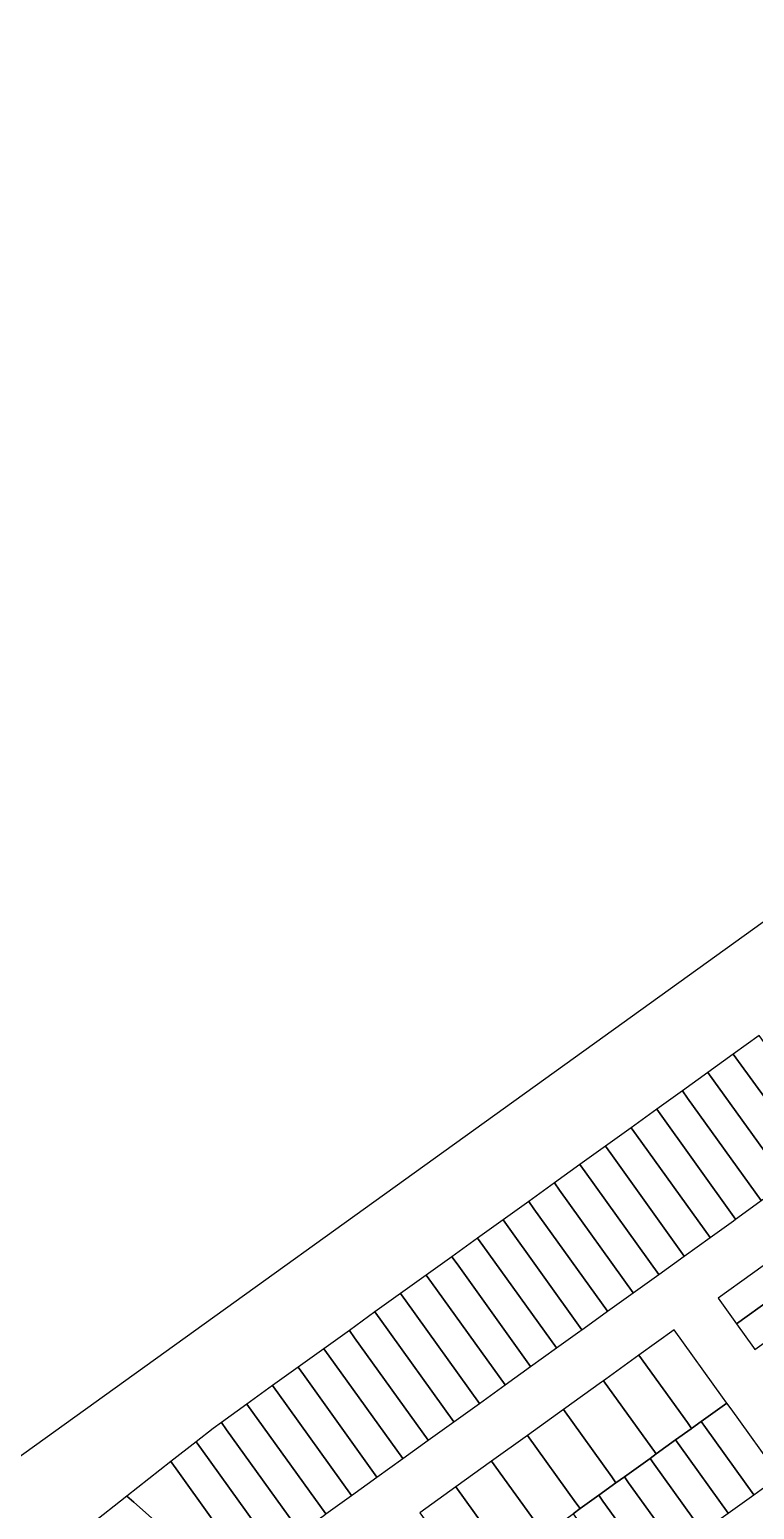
# Model space of a CAD drawing. Header units: metres. Extents: x 1641456 to 1644813, y 5693985 to 5698324.
# Drawn here: x 1643038 to 1643283, y 5694568 to 5695068 of the extents above; entities that cross this region are included whole.
import ezdxf

# ---------------------------------------------------------------- set-up
doc = ezdxf.new("R2010")
doc.units = ezdxf.units.M

msp = doc.modelspace()

# ---------------------------------------------------------------- linework, layer by layer
msp.add_lwpolyline([(1643029.38, 5694582.33), (1643228.55, 5694725.56), (1643336.18, 5694802.96), (1643389.38, 5694841.22), (1643380.63, 5694853.38), (1643291.2, 5694977.75), (1643404.73, 5695059.4), (1643491.91, 5694938.17), (1643500.97, 5694925.59), (1643500.97, 5694925.59), (1643517.62, 5694937.55), (1643593.8, 5694988.05), (1643662.2, 5695037.1), (1643827.02, 5695155.31), (1643825.24, 5695157.78), (1643907.79, 5695216.98), (1643910.57, 5695218.98), (1643928.1, 5695238.43), (1643937.97, 5695245.56), (1643961.98, 5695256), (1644153.25, 5695393.71), (1644482.21, 5695631.95)])
msp.add_lwpolyline([(1643029.38, 5694582.33), (1643228.55, 5694725.56), (1643336.18, 5694802.96), (1643389.38, 5694841.22), (1643380.63, 5694853.38), (1643291.2, 5694977.75), (1643404.73, 5695059.4), (1643491.91, 5694938.17), (1643500.97, 5694925.59), (1643500.97, 5694925.59), (1643517.62, 5694937.55), (1643593.8, 5694988.05), (1643662.2, 5695037.1), (1643827.02, 5695155.31), (1643825.24, 5695157.78), (1643907.79, 5695216.98), (1643910.57, 5695218.98), (1643928.1, 5695238.43), (1643937.97, 5695245.56), (1643961.98, 5695256), (1644153.25, 5695393.71), (1644482.21, 5695631.95)])
msp.add_lwpolyline([(1643029.38, 5694582.33), (1643228.55, 5694725.56), (1643336.18, 5694802.96), (1643389.38, 5694841.22), (1643380.63, 5694853.38), (1643291.2, 5694977.75), (1643404.73, 5695059.4), (1643491.91, 5694938.17), (1643500.97, 5694925.59), (1643500.97, 5694925.59), (1643517.62, 5694937.55), (1643593.8, 5694988.05), (1643662.2, 5695037.1), (1643827.02, 5695155.31), (1643825.24, 5695157.78), (1643907.79, 5695216.98), (1643910.57, 5695218.98), (1643928.1, 5695238.43), (1643937.97, 5695245.56), (1643961.98, 5695256), (1644153.25, 5695393.71), (1644482.21, 5695631.95)])
msp.add_lwpolyline([(1643029.38, 5694582.33), (1643228.55, 5694725.56), (1643336.18, 5694802.96), (1643389.38, 5694841.22), (1643380.63, 5694853.38), (1643291.2, 5694977.75), (1643404.73, 5695059.4), (1643491.91, 5694938.17), (1643500.97, 5694925.59), (1643500.97, 5694925.59), (1643517.62, 5694937.55), (1643593.8, 5694988.05), (1643662.2, 5695037.1), (1643827.02, 5695155.31), (1643825.24, 5695157.78), (1643907.79, 5695216.98), (1643910.57, 5695218.98), (1643928.1, 5695238.43), (1643937.97, 5695245.56), (1643961.98, 5695256), (1644153.25, 5695393.71), (1644482.21, 5695631.95)])
msp.add_lwpolyline([(1643029.38, 5694582.33), (1643228.55, 5694725.56), (1643336.18, 5694802.96), (1643389.38, 5694841.22), (1643380.63, 5694853.38), (1643291.2, 5694977.75), (1643404.73, 5695059.4), (1643491.91, 5694938.17), (1643500.97, 5694925.59), (1643500.97, 5694925.59), (1643517.62, 5694937.55), (1643593.8, 5694988.05), (1643662.2, 5695037.1), (1643827.02, 5695155.31), (1643825.24, 5695157.78), (1643907.79, 5695216.98), (1643910.57, 5695218.98), (1643928.1, 5695238.43), (1643937.97, 5695245.56), (1643961.98, 5695256), (1644153.25, 5695393.71), (1644482.21, 5695631.95)])
msp.add_lwpolyline([(1643029.38, 5694582.33), (1643228.55, 5694725.56), (1643336.18, 5694802.96), (1643389.38, 5694841.22), (1643380.63, 5694853.38), (1643291.2, 5694977.75), (1643404.73, 5695059.4), (1643491.91, 5694938.17), (1643500.97, 5694925.59), (1643500.97, 5694925.59), (1643517.62, 5694937.55), (1643593.8, 5694988.05), (1643662.2, 5695037.1), (1643827.02, 5695155.31), (1643825.24, 5695157.78), (1643907.79, 5695216.98), (1643910.57, 5695218.98), (1643928.1, 5695238.43), (1643937.97, 5695245.56), (1643961.98, 5695256), (1644153.25, 5695393.71), (1644482.21, 5695631.95)])
msp.add_lwpolyline([(1643029.38, 5694582.33), (1643228.55, 5694725.56), (1643336.18, 5694802.96), (1643389.38, 5694841.22), (1643380.63, 5694853.38), (1643291.2, 5694977.75), (1643404.73, 5695059.4), (1643491.91, 5694938.17), (1643500.97, 5694925.59), (1643500.97, 5694925.59), (1643517.62, 5694937.55), (1643593.8, 5694988.05), (1643662.2, 5695037.1), (1643827.02, 5695155.31), (1643825.24, 5695157.78), (1643907.79, 5695216.98), (1643910.57, 5695218.98), (1643928.1, 5695238.43), (1643937.97, 5695245.56), (1643961.98, 5695256), (1644153.25, 5695393.71), (1644482.21, 5695631.95)])
msp.add_lwpolyline([(1643029.38, 5694582.33), (1643228.55, 5694725.56), (1643336.18, 5694802.96), (1643389.38, 5694841.22), (1643380.63, 5694853.38), (1643291.2, 5694977.75), (1643404.73, 5695059.4), (1643491.91, 5694938.17), (1643500.97, 5694925.59), (1643500.97, 5694925.59), (1643517.62, 5694937.55), (1643593.8, 5694988.05), (1643662.2, 5695037.1), (1643827.02, 5695155.31), (1643825.24, 5695157.78), (1643907.79, 5695216.98), (1643910.57, 5695218.98), (1643928.1, 5695238.43), (1643937.97, 5695245.56), (1643961.98, 5695256), (1644153.25, 5695393.71), (1644482.21, 5695631.95)])
msp.add_lwpolyline([(1643029.38, 5694582.33), (1643228.55, 5694725.56), (1643336.18, 5694802.96), (1643389.38, 5694841.22), (1643380.63, 5694853.38), (1643291.2, 5694977.75), (1643404.73, 5695059.4), (1643491.91, 5694938.17), (1643500.97, 5694925.59), (1643500.97, 5694925.59), (1643517.62, 5694937.55), (1643593.8, 5694988.05), (1643662.2, 5695037.1), (1643827.02, 5695155.31), (1643825.24, 5695157.78), (1643907.79, 5695216.98), (1643910.57, 5695218.98), (1643928.1, 5695238.43), (1643937.97, 5695245.56), (1643961.98, 5695256), (1644153.25, 5695393.71), (1644482.21, 5695631.95)])
msp.add_lwpolyline([(1643029.38, 5694582.33), (1643228.55, 5694725.56), (1643336.18, 5694802.96), (1643389.38, 5694841.22), (1643380.63, 5694853.38), (1643291.2, 5694977.75), (1643404.73, 5695059.4), (1643491.91, 5694938.17), (1643500.97, 5694925.59), (1643500.97, 5694925.59), (1643517.62, 5694937.55), (1643593.8, 5694988.05), (1643662.2, 5695037.1), (1643827.02, 5695155.31), (1643825.24, 5695157.78), (1643907.79, 5695216.98), (1643910.57, 5695218.98), (1643928.1, 5695238.43), (1643937.97, 5695245.56), (1643961.98, 5695256), (1644153.25, 5695393.71), (1644482.21, 5695631.95)])
msp.add_lwpolyline([(1643029.38, 5694582.33), (1643228.55, 5694725.56), (1643336.18, 5694802.96), (1643389.38, 5694841.22), (1643380.63, 5694853.38), (1643291.2, 5694977.75), (1643404.73, 5695059.4), (1643491.91, 5694938.17), (1643500.97, 5694925.59), (1643500.97, 5694925.59), (1643517.62, 5694937.55), (1643593.8, 5694988.05), (1643662.2, 5695037.1), (1643827.02, 5695155.31), (1643825.24, 5695157.78), (1643907.79, 5695216.98), (1643910.57, 5695218.98), (1643928.1, 5695238.43), (1643937.97, 5695245.56), (1643961.98, 5695256), (1644153.25, 5695393.71), (1644482.21, 5695631.95)])
msp.add_lwpolyline([(1643029.38, 5694582.33), (1643228.55, 5694725.56), (1643336.18, 5694802.96), (1643389.38, 5694841.22), (1643380.63, 5694853.38), (1643291.2, 5694977.75), (1643404.73, 5695059.4), (1643491.91, 5694938.17), (1643500.97, 5694925.59), (1643500.97, 5694925.59), (1643517.62, 5694937.55), (1643593.8, 5694988.05), (1643662.2, 5695037.1), (1643827.02, 5695155.31), (1643825.24, 5695157.78), (1643907.79, 5695216.98), (1643910.57, 5695218.98), (1643928.1, 5695238.43), (1643937.97, 5695245.56), (1643961.98, 5695256), (1644153.25, 5695393.71), (1644482.21, 5695631.95)])
msp.add_lwpolyline([(1643029.38, 5694582.33), (1643228.55, 5694725.56), (1643336.18, 5694802.96), (1643389.38, 5694841.22), (1643380.63, 5694853.38), (1643291.2, 5694977.75), (1643404.73, 5695059.4), (1643491.91, 5694938.17), (1643500.97, 5694925.59), (1643500.97, 5694925.59), (1643517.62, 5694937.55), (1643593.8, 5694988.05), (1643662.2, 5695037.1), (1643827.02, 5695155.31), (1643825.24, 5695157.78), (1643907.79, 5695216.98), (1643910.57, 5695218.98), (1643928.1, 5695238.43), (1643937.97, 5695245.56), (1643961.98, 5695256), (1644153.25, 5695393.71), (1644482.21, 5695631.95)])
msp.add_lwpolyline([(1643029.38, 5694582.33), (1643228.55, 5694725.56), (1643336.18, 5694802.96), (1643389.38, 5694841.22), (1643380.63, 5694853.38), (1643291.2, 5694977.75), (1643404.73, 5695059.4), (1643491.91, 5694938.17), (1643500.97, 5694925.59), (1643500.97, 5694925.59), (1643517.62, 5694937.55), (1643593.8, 5694988.05), (1643662.2, 5695037.1), (1643827.02, 5695155.31), (1643825.24, 5695157.78), (1643907.79, 5695216.98), (1643910.57, 5695218.98), (1643928.1, 5695238.43), (1643937.97, 5695245.56), (1643961.98, 5695256), (1644153.25, 5695393.71), (1644482.21, 5695631.95)])
msp.add_lwpolyline([(1643029.38, 5694582.33), (1643228.55, 5694725.56), (1643336.18, 5694802.96), (1643389.38, 5694841.22), (1643380.63, 5694853.38), (1643291.2, 5694977.75), (1643404.73, 5695059.4), (1643491.91, 5694938.17), (1643500.97, 5694925.59), (1643500.97, 5694925.59), (1643517.62, 5694937.55), (1643593.8, 5694988.05), (1643662.2, 5695037.1), (1643827.02, 5695155.31), (1643825.24, 5695157.78), (1643907.79, 5695216.98), (1643910.57, 5695218.98), (1643928.1, 5695238.43), (1643937.97, 5695245.56), (1643961.98, 5695256), (1644153.25, 5695393.71), (1644482.21, 5695631.95)])
msp.add_lwpolyline([(1643029.38, 5694582.33), (1643228.55, 5694725.56), (1643336.18, 5694802.96), (1643389.38, 5694841.22), (1643380.63, 5694853.38), (1643291.2, 5694977.75), (1643404.73, 5695059.4), (1643491.91, 5694938.17), (1643500.97, 5694925.59), (1643500.97, 5694925.59), (1643517.62, 5694937.55), (1643593.8, 5694988.05), (1643662.2, 5695037.1), (1643827.02, 5695155.31), (1643825.24, 5695157.78), (1643907.79, 5695216.98), (1643910.57, 5695218.98), (1643928.1, 5695238.43), (1643937.97, 5695245.56), (1643961.98, 5695256), (1644153.25, 5695393.71), (1644482.21, 5695631.95)])
msp.add_lwpolyline([(1643029.38, 5694582.33), (1643228.55, 5694725.56), (1643336.18, 5694802.96), (1643389.38, 5694841.22), (1643380.63, 5694853.38), (1643291.2, 5694977.75), (1643404.73, 5695059.4), (1643491.91, 5694938.17), (1643500.97, 5694925.59), (1643500.97, 5694925.59), (1643517.62, 5694937.55), (1643593.8, 5694988.05), (1643662.2, 5695037.1), (1643827.02, 5695155.31), (1643825.24, 5695157.78), (1643907.79, 5695216.98), (1643910.57, 5695218.98), (1643928.1, 5695238.43), (1643937.97, 5695245.56), (1643961.98, 5695256), (1644153.25, 5695393.71), (1644482.21, 5695631.95)])
msp.add_lwpolyline([(1643029.38, 5694582.33), (1643228.55, 5694725.56), (1643336.18, 5694802.96), (1643389.38, 5694841.22), (1643380.63, 5694853.38), (1643291.2, 5694977.75), (1643404.73, 5695059.4), (1643491.91, 5694938.17), (1643500.97, 5694925.59), (1643500.97, 5694925.59), (1643517.62, 5694937.55), (1643593.8, 5694988.05), (1643662.2, 5695037.1), (1643827.02, 5695155.31), (1643825.24, 5695157.78), (1643907.79, 5695216.98), (1643910.57, 5695218.98), (1643928.1, 5695238.43), (1643937.97, 5695245.56), (1643961.98, 5695256), (1644153.25, 5695393.71), (1644482.21, 5695631.95)])
msp.add_lwpolyline([(1643029.38, 5694582.33), (1643228.55, 5694725.56), (1643336.18, 5694802.96), (1643389.38, 5694841.22), (1643380.63, 5694853.38), (1643291.2, 5694977.75), (1643404.73, 5695059.4), (1643491.91, 5694938.17), (1643500.97, 5694925.59), (1643500.97, 5694925.59), (1643517.62, 5694937.55), (1643593.8, 5694988.05), (1643662.2, 5695037.1), (1643827.02, 5695155.31), (1643825.24, 5695157.78), (1643907.79, 5695216.98), (1643910.57, 5695218.98), (1643928.1, 5695238.43), (1643937.97, 5695245.56), (1643961.98, 5695256), (1644153.25, 5695393.71), (1644482.21, 5695631.95)])
msp.add_lwpolyline([(1643029.38, 5694582.33), (1643228.55, 5694725.56), (1643336.18, 5694802.96), (1643389.38, 5694841.22), (1643380.63, 5694853.38), (1643291.2, 5694977.75), (1643404.73, 5695059.4), (1643491.91, 5694938.17), (1643500.97, 5694925.59), (1643500.97, 5694925.59), (1643517.62, 5694937.55), (1643593.8, 5694988.05), (1643662.2, 5695037.1), (1643827.02, 5695155.31), (1643825.24, 5695157.78), (1643907.79, 5695216.98), (1643910.57, 5695218.98), (1643928.1, 5695238.43), (1643937.97, 5695245.56), (1643961.98, 5695256), (1644153.25, 5695393.71), (1644482.21, 5695631.95)])
msp.add_lwpolyline([(1643029.38, 5694582.33), (1643228.55, 5694725.56), (1643336.18, 5694802.96), (1643389.38, 5694841.22), (1643380.63, 5694853.38), (1643291.2, 5694977.75), (1643404.73, 5695059.4), (1643491.91, 5694938.17), (1643500.97, 5694925.59), (1643500.97, 5694925.59), (1643517.62, 5694937.55), (1643593.8, 5694988.05), (1643662.2, 5695037.1), (1643827.02, 5695155.31), (1643825.24, 5695157.78), (1643907.79, 5695216.98), (1643910.57, 5695218.98), (1643928.1, 5695238.43), (1643937.97, 5695245.56), (1643961.98, 5695256), (1644153.25, 5695393.71), (1644482.21, 5695631.95)])
msp.add_lwpolyline([(1643029.38, 5694582.33), (1643228.55, 5694725.56), (1643336.18, 5694802.96), (1643389.38, 5694841.22), (1643380.63, 5694853.38), (1643291.2, 5694977.75), (1643404.73, 5695059.4), (1643491.91, 5694938.17), (1643500.97, 5694925.59), (1643500.97, 5694925.59), (1643517.62, 5694937.55), (1643593.8, 5694988.05), (1643662.2, 5695037.1), (1643827.02, 5695155.31), (1643825.24, 5695157.78), (1643907.79, 5695216.98), (1643910.57, 5695218.98), (1643928.1, 5695238.43), (1643937.97, 5695245.56), (1643961.98, 5695256), (1644153.25, 5695393.71), (1644482.21, 5695631.95)])
msp.add_lwpolyline([(1643029.38, 5694582.33), (1643228.55, 5694725.56), (1643336.18, 5694802.96), (1643389.38, 5694841.22), (1643380.63, 5694853.38), (1643291.2, 5694977.75), (1643404.73, 5695059.4), (1643491.91, 5694938.17), (1643500.97, 5694925.59), (1643500.97, 5694925.59), (1643517.62, 5694937.55), (1643593.8, 5694988.05), (1643662.2, 5695037.1), (1643827.02, 5695155.31), (1643825.24, 5695157.78), (1643907.79, 5695216.98), (1643910.57, 5695218.98), (1643928.1, 5695238.43), (1643937.97, 5695245.56), (1643961.98, 5695256), (1644153.25, 5695393.71), (1644482.21, 5695631.95)])
msp.add_lwpolyline([(1643029.38, 5694582.33), (1643228.55, 5694725.56), (1643336.18, 5694802.96), (1643389.38, 5694841.22), (1643380.63, 5694853.38), (1643291.2, 5694977.75), (1643404.73, 5695059.4), (1643491.91, 5694938.17), (1643500.97, 5694925.59), (1643500.97, 5694925.59), (1643517.62, 5694937.55), (1643593.8, 5694988.05), (1643662.2, 5695037.1), (1643827.02, 5695155.31), (1643825.24, 5695157.78), (1643907.79, 5695216.98), (1643910.57, 5695218.98), (1643928.1, 5695238.43), (1643937.97, 5695245.56), (1643961.98, 5695256), (1644153.25, 5695393.71), (1644482.21, 5695631.95)])
msp.add_lwpolyline([(1643029.38, 5694582.33), (1643228.55, 5694725.56), (1643336.18, 5694802.96), (1643389.38, 5694841.22), (1643380.63, 5694853.38), (1643291.2, 5694977.75), (1643404.73, 5695059.4), (1643491.91, 5694938.17), (1643500.97, 5694925.59), (1643500.97, 5694925.59), (1643517.62, 5694937.55), (1643593.8, 5694988.05), (1643662.2, 5695037.1), (1643827.02, 5695155.31), (1643825.24, 5695157.78), (1643907.79, 5695216.98), (1643910.57, 5695218.98), (1643928.1, 5695238.43), (1643937.97, 5695245.56), (1643961.98, 5695256), (1644153.25, 5695393.71), (1644482.21, 5695631.95)])
msp.add_lwpolyline([(1643029.38, 5694582.33), (1643228.55, 5694725.56), (1643336.18, 5694802.96), (1643389.38, 5694841.22), (1643380.63, 5694853.38), (1643291.2, 5694977.75), (1643404.73, 5695059.4), (1643491.91, 5694938.17), (1643500.97, 5694925.59), (1643500.97, 5694925.59), (1643517.62, 5694937.55), (1643593.8, 5694988.05), (1643662.2, 5695037.1), (1643827.02, 5695155.31), (1643825.24, 5695157.78), (1643907.79, 5695216.98), (1643910.57, 5695218.98), (1643928.1, 5695238.43), (1643937.97, 5695245.56), (1643961.98, 5695256), (1644153.25, 5695393.71), (1644482.21, 5695631.95)])
msp.add_lwpolyline([(1643029.38, 5694582.33), (1643228.55, 5694725.56), (1643336.18, 5694802.96), (1643389.38, 5694841.22), (1643380.63, 5694853.38), (1643291.2, 5694977.75), (1643404.73, 5695059.4), (1643491.91, 5694938.17), (1643500.97, 5694925.59), (1643500.97, 5694925.59), (1643517.62, 5694937.55), (1643593.8, 5694988.05), (1643662.2, 5695037.1), (1643827.02, 5695155.31), (1643825.24, 5695157.78), (1643907.79, 5695216.98), (1643910.57, 5695218.98), (1643928.1, 5695238.43), (1643937.97, 5695245.56), (1643961.98, 5695256), (1644153.25, 5695393.71), (1644482.21, 5695631.95)])
msp.add_lwpolyline([(1643029.38, 5694582.33), (1643228.55, 5694725.56), (1643336.18, 5694802.96), (1643389.38, 5694841.22), (1643380.63, 5694853.38), (1643291.2, 5694977.75), (1643404.73, 5695059.4), (1643491.91, 5694938.17), (1643500.97, 5694925.59), (1643500.97, 5694925.59), (1643517.62, 5694937.55), (1643593.8, 5694988.05), (1643662.2, 5695037.1), (1643827.02, 5695155.31), (1643825.24, 5695157.78), (1643907.79, 5695216.98), (1643910.57, 5695218.98), (1643928.1, 5695238.43), (1643937.97, 5695245.56), (1643961.98, 5695256), (1644153.25, 5695393.71), (1644482.21, 5695631.95)])
msp.add_lwpolyline([(1643029.38, 5694582.33), (1643228.55, 5694725.56), (1643336.18, 5694802.96), (1643389.38, 5694841.22), (1643380.63, 5694853.38), (1643291.2, 5694977.75), (1643404.73, 5695059.4), (1643491.91, 5694938.17), (1643500.97, 5694925.59), (1643500.97, 5694925.59), (1643517.62, 5694937.55), (1643593.8, 5694988.05), (1643662.2, 5695037.1), (1643827.02, 5695155.31), (1643825.24, 5695157.78), (1643907.79, 5695216.98), (1643910.57, 5695218.98), (1643928.1, 5695238.43), (1643937.97, 5695245.56), (1643961.98, 5695256), (1644153.25, 5695393.71), (1644482.21, 5695631.95)])
msp.add_lwpolyline([(1643029.38, 5694582.33), (1643228.55, 5694725.56), (1643336.18, 5694802.96), (1643389.38, 5694841.22), (1643380.63, 5694853.38), (1643291.2, 5694977.75), (1643404.73, 5695059.4), (1643491.91, 5694938.17), (1643500.97, 5694925.59), (1643500.97, 5694925.59), (1643517.62, 5694937.55), (1643593.8, 5694988.05), (1643662.2, 5695037.1), (1643827.02, 5695155.31), (1643825.24, 5695157.78), (1643907.79, 5695216.98), (1643910.57, 5695218.98), (1643928.1, 5695238.43), (1643937.97, 5695245.56), (1643961.98, 5695256), (1644153.25, 5695393.71), (1644482.21, 5695631.95)])
msp.add_lwpolyline([(1643029.38, 5694582.33), (1643228.55, 5694725.56), (1643336.18, 5694802.96), (1643389.38, 5694841.22), (1643380.63, 5694853.38), (1643291.2, 5694977.75), (1643404.73, 5695059.4), (1643491.91, 5694938.17), (1643500.97, 5694925.59), (1643500.97, 5694925.59), (1643517.62, 5694937.55), (1643593.8, 5694988.05), (1643662.2, 5695037.1), (1643827.02, 5695155.31), (1643825.24, 5695157.78), (1643907.79, 5695216.98), (1643910.57, 5695218.98), (1643928.1, 5695238.43), (1643937.97, 5695245.56), (1643961.98, 5695256), (1644153.25, 5695393.71), (1644482.21, 5695631.95)])
msp.add_lwpolyline([(1643029.38, 5694582.33), (1643228.55, 5694725.56), (1643336.18, 5694802.96), (1643389.38, 5694841.22), (1643380.63, 5694853.38), (1643291.2, 5694977.75), (1643404.73, 5695059.4), (1643491.91, 5694938.17), (1643500.97, 5694925.59), (1643500.97, 5694925.59), (1643517.62, 5694937.55), (1643593.8, 5694988.05), (1643662.2, 5695037.1), (1643827.02, 5695155.31), (1643825.24, 5695157.78), (1643907.79, 5695216.98), (1643910.57, 5695218.98), (1643928.1, 5695238.43), (1643937.97, 5695245.56), (1643961.98, 5695256), (1644153.25, 5695393.71), (1644482.21, 5695631.95)])
msp.add_lwpolyline([(1643029.38, 5694582.33), (1643228.55, 5694725.56), (1643336.18, 5694802.96), (1643389.38, 5694841.22), (1643380.63, 5694853.38), (1643291.2, 5694977.75), (1643404.73, 5695059.4), (1643491.91, 5694938.17), (1643500.97, 5694925.59), (1643500.97, 5694925.59), (1643517.62, 5694937.55), (1643593.8, 5694988.05), (1643662.2, 5695037.1), (1643827.02, 5695155.31), (1643825.24, 5695157.78), (1643907.79, 5695216.98), (1643910.57, 5695218.98), (1643928.1, 5695238.43), (1643937.97, 5695245.56), (1643961.98, 5695256), (1644153.25, 5695393.71), (1644482.21, 5695631.95)])
msp.add_lwpolyline([(1643029.38, 5694582.33), (1643228.55, 5694725.56), (1643336.18, 5694802.96), (1643389.38, 5694841.22), (1643380.63, 5694853.38), (1643291.2, 5694977.75), (1643404.73, 5695059.4), (1643491.91, 5694938.17), (1643500.97, 5694925.59), (1643500.97, 5694925.59), (1643517.62, 5694937.55), (1643593.8, 5694988.05), (1643662.2, 5695037.1), (1643827.02, 5695155.31), (1643825.24, 5695157.78), (1643907.79, 5695216.98), (1643910.57, 5695218.98), (1643928.1, 5695238.43), (1643937.97, 5695245.56), (1643961.98, 5695256), (1644153.25, 5695393.71), (1644482.21, 5695631.95)])
msp.add_lwpolyline([(1643029.38, 5694582.33), (1643228.55, 5694725.56), (1643336.18, 5694802.96), (1643389.38, 5694841.22), (1643380.63, 5694853.38), (1643291.2, 5694977.75), (1643404.73, 5695059.4), (1643491.91, 5694938.17), (1643500.97, 5694925.59), (1643500.97, 5694925.59), (1643517.62, 5694937.55), (1643593.8, 5694988.05), (1643662.2, 5695037.1), (1643827.02, 5695155.31), (1643825.24, 5695157.78), (1643907.79, 5695216.98), (1643910.57, 5695218.98), (1643928.1, 5695238.43), (1643937.97, 5695245.56), (1643961.98, 5695256), (1644153.25, 5695393.71), (1644482.21, 5695631.95)])
msp.add_lwpolyline([(1643029.38, 5694582.33), (1643228.55, 5694725.56), (1643336.18, 5694802.96), (1643389.38, 5694841.22), (1643380.63, 5694853.38), (1643291.2, 5694977.75), (1643404.73, 5695059.4), (1643491.91, 5694938.17), (1643500.97, 5694925.59), (1643500.97, 5694925.59), (1643517.62, 5694937.55), (1643593.8, 5694988.05), (1643662.2, 5695037.1), (1643827.02, 5695155.31), (1643825.24, 5695157.78), (1643907.79, 5695216.98), (1643910.57, 5695218.98), (1643928.1, 5695238.43), (1643937.97, 5695245.56), (1643961.98, 5695256), (1644153.25, 5695393.71), (1644482.21, 5695631.95)])
msp.add_lwpolyline([(1643029.38, 5694582.33), (1643228.55, 5694725.56), (1643336.18, 5694802.96), (1643389.38, 5694841.22), (1643380.63, 5694853.38), (1643291.2, 5694977.75), (1643404.73, 5695059.4), (1643491.91, 5694938.17), (1643500.97, 5694925.59), (1643500.97, 5694925.59), (1643517.62, 5694937.55), (1643593.8, 5694988.05), (1643662.2, 5695037.1), (1643827.02, 5695155.31), (1643825.24, 5695157.78), (1643907.79, 5695216.98), (1643910.57, 5695218.98), (1643928.1, 5695238.43), (1643937.97, 5695245.56), (1643961.98, 5695256), (1644153.25, 5695393.71), (1644482.21, 5695631.95)])
msp.add_lwpolyline([(1643029.38, 5694582.33), (1643228.55, 5694725.56), (1643336.18, 5694802.96), (1643389.38, 5694841.22), (1643380.63, 5694853.38), (1643291.2, 5694977.75), (1643404.73, 5695059.4), (1643491.91, 5694938.17), (1643500.97, 5694925.59), (1643500.97, 5694925.59), (1643517.62, 5694937.55), (1643593.8, 5694988.05), (1643662.2, 5695037.1), (1643827.02, 5695155.31), (1643825.24, 5695157.78), (1643907.79, 5695216.98), (1643910.57, 5695218.98), (1643928.1, 5695238.43), (1643937.97, 5695245.56), (1643961.98, 5695256), (1644153.25, 5695393.71), (1644482.21, 5695631.95)])
msp.add_lwpolyline([(1643029.38, 5694582.33), (1643228.55, 5694725.56), (1643336.18, 5694802.96), (1643389.38, 5694841.22), (1643380.63, 5694853.38), (1643291.2, 5694977.75), (1643404.73, 5695059.4), (1643491.91, 5694938.17), (1643500.97, 5694925.59), (1643500.97, 5694925.59), (1643517.62, 5694937.55), (1643593.8, 5694988.05), (1643662.2, 5695037.1), (1643827.02, 5695155.31), (1643825.24, 5695157.78), (1643907.79, 5695216.98), (1643910.57, 5695218.98), (1643928.1, 5695238.43), (1643937.97, 5695245.56), (1643961.98, 5695256), (1644153.25, 5695393.71), (1644482.21, 5695631.95)])
msp.add_lwpolyline([(1643029.38, 5694582.33), (1643228.55, 5694725.56), (1643336.18, 5694802.96), (1643389.38, 5694841.22), (1643380.63, 5694853.38), (1643291.2, 5694977.75), (1643404.73, 5695059.4), (1643491.91, 5694938.17), (1643500.97, 5694925.59), (1643500.97, 5694925.59), (1643517.62, 5694937.55), (1643593.8, 5694988.05), (1643662.2, 5695037.1), (1643827.02, 5695155.31), (1643825.24, 5695157.78), (1643907.79, 5695216.98), (1643910.57, 5695218.98), (1643928.1, 5695238.43), (1643937.97, 5695245.56), (1643961.98, 5695256), (1644153.25, 5695393.71), (1644482.21, 5695631.95)])
msp.add_lwpolyline([(1643029.38, 5694582.33), (1643228.55, 5694725.56), (1643336.18, 5694802.96), (1643389.38, 5694841.22), (1643380.63, 5694853.38), (1643291.2, 5694977.75), (1643404.73, 5695059.4), (1643491.91, 5694938.17), (1643500.97, 5694925.59), (1643500.97, 5694925.59), (1643517.62, 5694937.55), (1643593.8, 5694988.05), (1643662.2, 5695037.1), (1643827.02, 5695155.31), (1643825.24, 5695157.78), (1643907.79, 5695216.98), (1643910.57, 5695218.98), (1643928.1, 5695238.43), (1643937.97, 5695245.56), (1643961.98, 5695256), (1644153.25, 5695393.71), (1644482.21, 5695631.95)])
msp.add_lwpolyline([(1643029.38, 5694582.33), (1643228.55, 5694725.56), (1643336.18, 5694802.96), (1643389.38, 5694841.22), (1643380.63, 5694853.38), (1643291.2, 5694977.75), (1643404.73, 5695059.4), (1643491.91, 5694938.17), (1643500.97, 5694925.59), (1643500.97, 5694925.59), (1643517.62, 5694937.55), (1643593.8, 5694988.05), (1643662.2, 5695037.1), (1643827.02, 5695155.31), (1643825.24, 5695157.78), (1643907.79, 5695216.98), (1643910.57, 5695218.98), (1643928.1, 5695238.43), (1643937.97, 5695245.56), (1643961.98, 5695256), (1644153.25, 5695393.71), (1644482.21, 5695631.95)])
msp.add_lwpolyline([(1643029.38, 5694582.33), (1643228.55, 5694725.56), (1643336.18, 5694802.96), (1643389.38, 5694841.22), (1643380.63, 5694853.38), (1643291.2, 5694977.75), (1643404.73, 5695059.4), (1643491.91, 5694938.17), (1643500.97, 5694925.59), (1643500.97, 5694925.59), (1643517.62, 5694937.55), (1643593.8, 5694988.05), (1643662.2, 5695037.1), (1643827.02, 5695155.31), (1643825.24, 5695157.78), (1643907.79, 5695216.98), (1643910.57, 5695218.98), (1643928.1, 5695238.43), (1643937.97, 5695245.56), (1643961.98, 5695256), (1644153.25, 5695393.71), (1644482.21, 5695631.95)])
msp.add_lwpolyline([(1643029.38, 5694582.33), (1643228.55, 5694725.56), (1643336.18, 5694802.96), (1643389.38, 5694841.22), (1643380.63, 5694853.38), (1643291.2, 5694977.75), (1643404.73, 5695059.4), (1643491.91, 5694938.17), (1643500.97, 5694925.59), (1643500.97, 5694925.59), (1643517.62, 5694937.55), (1643593.8, 5694988.05), (1643662.2, 5695037.1), (1643827.02, 5695155.31), (1643825.24, 5695157.78), (1643907.79, 5695216.98), (1643910.57, 5695218.98), (1643928.1, 5695238.43), (1643937.97, 5695245.56), (1643961.98, 5695256), (1644153.25, 5695393.71), (1644482.21, 5695631.95)])
msp.add_lwpolyline([(1643029.38, 5694582.33), (1643228.55, 5694725.56), (1643336.18, 5694802.96), (1643389.38, 5694841.22), (1643380.63, 5694853.38), (1643291.2, 5694977.75), (1643404.73, 5695059.4), (1643491.91, 5694938.17), (1643500.97, 5694925.59), (1643500.97, 5694925.59), (1643517.62, 5694937.55), (1643593.8, 5694988.05), (1643662.2, 5695037.1), (1643827.02, 5695155.31), (1643825.24, 5695157.78), (1643907.79, 5695216.98), (1643910.57, 5695218.98), (1643928.1, 5695238.43), (1643937.97, 5695245.56), (1643961.98, 5695256), (1644153.25, 5695393.71), (1644482.21, 5695631.95)])
msp.add_lwpolyline([(1643029.38, 5694582.33), (1643228.55, 5694725.56), (1643336.18, 5694802.96), (1643389.38, 5694841.22), (1643380.63, 5694853.38), (1643291.2, 5694977.75), (1643404.73, 5695059.4), (1643491.91, 5694938.17), (1643500.97, 5694925.59), (1643500.97, 5694925.59), (1643517.62, 5694937.55), (1643593.8, 5694988.05), (1643662.2, 5695037.1), (1643827.02, 5695155.31), (1643825.24, 5695157.78), (1643907.79, 5695216.98), (1643910.57, 5695218.98), (1643928.1, 5695238.43), (1643937.97, 5695245.56), (1643961.98, 5695256), (1644153.25, 5695393.71), (1644482.21, 5695631.95)])
msp.add_lwpolyline([(1643029.38, 5694582.33), (1643228.55, 5694725.56), (1643336.18, 5694802.96), (1643389.38, 5694841.22), (1643380.63, 5694853.38), (1643291.2, 5694977.75), (1643404.73, 5695059.4), (1643491.91, 5694938.17), (1643500.97, 5694925.59), (1643500.97, 5694925.59), (1643517.62, 5694937.55), (1643593.8, 5694988.05), (1643662.2, 5695037.1), (1643827.02, 5695155.31), (1643825.24, 5695157.78), (1643907.79, 5695216.98), (1643910.57, 5695218.98), (1643928.1, 5695238.43), (1643937.97, 5695245.56), (1643961.98, 5695256), (1644153.25, 5695393.71), (1644482.21, 5695631.95)])
msp.add_lwpolyline([(1643029.38, 5694582.33), (1643228.55, 5694725.56), (1643336.18, 5694802.96), (1643389.38, 5694841.22), (1643380.63, 5694853.38), (1643291.2, 5694977.75), (1643404.73, 5695059.4), (1643491.91, 5694938.17), (1643500.97, 5694925.59), (1643500.97, 5694925.59), (1643517.62, 5694937.55), (1643593.8, 5694988.05), (1643662.2, 5695037.1), (1643827.02, 5695155.31), (1643825.24, 5695157.78), (1643907.79, 5695216.98), (1643910.57, 5695218.98), (1643928.1, 5695238.43), (1643937.97, 5695245.56), (1643961.98, 5695256), (1644153.25, 5695393.71), (1644482.21, 5695631.95)])
msp.add_lwpolyline([(1643029.38, 5694582.33), (1643228.55, 5694725.56), (1643336.18, 5694802.96), (1643389.38, 5694841.22), (1643380.63, 5694853.38), (1643291.2, 5694977.75), (1643404.73, 5695059.4), (1643491.91, 5694938.17), (1643500.97, 5694925.59), (1643500.97, 5694925.59), (1643517.62, 5694937.55), (1643593.8, 5694988.05), (1643662.2, 5695037.1), (1643827.02, 5695155.31), (1643825.24, 5695157.78), (1643907.79, 5695216.98), (1643910.57, 5695218.98), (1643928.1, 5695238.43), (1643937.97, 5695245.56), (1643961.98, 5695256), (1644153.25, 5695393.71), (1644482.21, 5695631.95)])
for points in [[(1643309.32, 5694693.65), (1643286.05, 5694725.63), (1643284.26, 5694728.09), (1643275.49, 5694721.79), (1643277.29, 5694719.32), (1643302.35, 5694684.85), (1643307.39, 5694688.47), (1643308.12, 5694691.15), (1643309.32, 5694693.65)], [(1643302.35, 5694684.85), (1643277.29, 5694719.32), (1643275.49, 5694721.79), (1643266.95, 5694715.65), (1643293.63, 5694678.57), (1643294.35, 5694679.1), (1643302.35, 5694684.85)], [(1643293.63, 5694678.57), (1643266.95, 5694715.65), (1643258.29, 5694709.42), (1643260.07, 5694706.94), (1643284.96, 5694672.34), (1643292.88, 5694678.04), (1643293.63, 5694678.57)], [(1643284.96, 5694672.34), (1643260.07, 5694706.94), (1643258.29, 5694709.42), (1643249.65, 5694703.2), (1643276.23, 5694666.06), (1643277.02, 5694666.63), (1643284.96, 5694672.34)], [(1643276.23, 5694666.06), (1643249.65, 5694703.2), (1643240.98, 5694696.97), (1643242.76, 5694694.49), (1643267.65, 5694659.89), (1643275.54, 5694665.57), (1643276.23, 5694666.06)], [(1643267.65, 5694659.89), (1643242.76, 5694694.49), (1643240.98, 5694696.97), (1643232.34, 5694690.75), (1643234.12, 5694688.27), (1643258.92, 5694653.61), (1643267.65, 5694659.89)], [(1643258.92, 5694653.61), (1643234.12, 5694688.27), (1643232.34, 5694690.75), (1643223.68, 5694684.52), (1643225.46, 5694682.05), (1643250.34, 5694647.44), (1643258.92, 5694653.61)], [(1643250.34, 5694647.44), (1643225.46, 5694682.05), (1643223.68, 5694684.52), (1643215.04, 5694678.31), (1643216.81, 5694675.83), (1643241.62, 5694641.16), (1643250.34, 5694647.44)], [(1643241.62, 5694641.16), (1643216.81, 5694675.83), (1643215.04, 5694678.31), (1643206.37, 5694672.07), (1643208.15, 5694669.6), (1643233.04, 5694634.99), (1643241.62, 5694641.16)], [(1643233.04, 5694634.99), (1643208.15, 5694669.6), (1643206.37, 5694672.07), (1643197.73, 5694665.86), (1643224.31, 5694628.71), (1643225.11, 5694629.28), (1643233.04, 5694634.99)], [(1643224.31, 5694628.71), (1643197.73, 5694665.86), (1643189.1, 5694659.65), (1643190.87, 5694657.18), (1643215.76, 5694622.56), (1643223.63, 5694628.22), (1643224.31, 5694628.71)], [(1643215.76, 5694622.56), (1643190.87, 5694657.18), (1643189.1, 5694659.65), (1643180.42, 5694653.41), (1643182.2, 5694650.94), (1643207.01, 5694616.27), (1643215.76, 5694622.56)], [(1643301.74, 5694648.76), (1643295.52, 5694657.43), (1643293.55, 5694656.01), (1643270.38, 5694639.34), (1643276.6, 5694630.68), (1643299.77, 5694647.35), (1643301.74, 5694648.76)], [(1643207.01, 5694616.27), (1643182.2, 5694650.94), (1643180.42, 5694653.41), (1643171.74, 5694647.16), (1643173.51, 5694644.69), (1643198.41, 5694610.08), (1643207.01, 5694616.27)], [(1643198.41, 5694610.08), (1643173.51, 5694644.69), (1643171.74, 5694647.16), (1643166.2, 5694643.18), (1643163.08, 5694640.93), (1643164.85, 5694638.46), (1643189.7, 5694603.82), (1643198.41, 5694610.08)], [(1643307.97, 5694640.09), (1643301.74, 5694648.76), (1643299.77, 5694647.35), (1643276.6, 5694630.68), (1643282.29, 5694622.76), (1643282.82, 5694622.02), (1643307.97, 5694640.09)], [(1643189.7, 5694603.82), (1643164.85, 5694638.46), (1643163.08, 5694640.93), (1643154.44, 5694634.72), (1643156.22, 5694632.25), (1643181.12, 5694597.64), (1643189.7, 5694603.82)], [(1643181.12, 5694597.64), (1643156.22, 5694632.25), (1643154.44, 5694634.72), (1643145.77, 5694628.49), (1643147.54, 5694626.02), (1643172.4, 5694591.37), (1643181.12, 5694597.64)], [(1643172.4, 5694591.37), (1643147.54, 5694626.02), (1643145.77, 5694628.49), (1643137.14, 5694622.28), (1643138.91, 5694619.81), (1643163.81, 5694585.19), (1643172.4, 5694591.37)], [(1643273.32, 5694603.93), (1643271.9, 5694605.91), (1643255.55, 5694628.68), (1643243.61, 5694620.09), (1643259.98, 5694597.34), (1643261.4, 5694595.36), (1643264.67, 5694597.71), (1643273.32, 5694603.93)], [(1643163.81, 5694585.19), (1643138.91, 5694619.81), (1643137.14, 5694622.28), (1643128.47, 5694616.04), (1643130.24, 5694613.57), (1643155.09, 5694578.92), (1643163.81, 5694585.19)], [(1643155.09, 5694578.92), (1643130.24, 5694613.57), (1643128.47, 5694616.04), (1643119.83, 5694609.83), (1643121.6, 5694607.36), (1643146.51, 5694572.74), (1643155.09, 5694578.92)], [(1643261.4, 5694595.36), (1643259.98, 5694597.34), (1643243.61, 5694620.09), (1643232.42, 5694612.04), (1643231.68, 5694611.51), (1643249.46, 5694586.77), (1643255.99, 5694591.47), (1643261.23, 5694595.23), (1643261.4, 5694595.36)], [(1643249.46, 5694586.77), (1643231.68, 5694611.51), (1643230.94, 5694610.98), (1643218.09, 5694601.73), (1643234.44, 5694578.97), (1643235.87, 5694576.99), (1643238.69, 5694579.02), (1643247.36, 5694585.26), (1643249.46, 5694586.77)], [(1643146.51, 5694572.74), (1643121.6, 5694607.36), (1643119.83, 5694609.83), (1643111.16, 5694603.59), (1643137.79, 5694566.47), (1643138.58, 5694567.04), (1643146.51, 5694572.74)], [(1643137.79, 5694566.47), (1643111.16, 5694603.59), (1643102.52, 5694597.38), (1643104.3, 5694594.91), (1643129.2, 5694560.29), (1643137.1, 5694565.98), (1643137.79, 5694566.47)], [(1643235.87, 5694576.99), (1643234.44, 5694578.97), (1643218.09, 5694601.73), (1643205.98, 5694593.02), (1643222.35, 5694570.27), (1643223.77, 5694568.29), (1643230.05, 5694572.81), (1643235.87, 5694576.99)], [(1643282.45, 5694572.97), (1643291.1, 5694579.19), (1643274.75, 5694601.95), (1643273.32, 5694603.93), (1643264.67, 5694597.71), (1643266.1, 5694595.73), (1643282.45, 5694572.97)], [(1643129.2, 5694560.29), (1643104.3, 5694594.91), (1643102.52, 5694597.38), (1643099.74, 5694595.38), (1643094.04, 5694590.89), (1643095.81, 5694588.42), (1643120.48, 5694554.03), (1643129.2, 5694560.29)], [(1643282.45, 5694572.97), (1643266.1, 5694595.73), (1643264.67, 5694597.71), (1643261.4, 5694595.36), (1643261.23, 5694595.23), (1643255.99, 5694591.47), (1643257.42, 5694589.49), (1643273.79, 5694566.74), (1643282.45, 5694572.97)], [(1643120.48, 5694554.03), (1643095.81, 5694588.42), (1643094.04, 5694590.89), (1643085.49, 5694584.17), (1643087.26, 5694581.7), (1643111.64, 5694547.67), (1643120.48, 5694554.03)], [(1643223.77, 5694568.29), (1643222.35, 5694570.27), (1643205.98, 5694593.02), (1643193.86, 5694584.3), (1643210.22, 5694561.55), (1643211.65, 5694559.57), (1643212.75, 5694560.36), (1643221.38, 5694566.57), (1643223.77, 5694568.29)], [(1643273.79, 5694566.74), (1643257.42, 5694589.49), (1643255.99, 5694591.47), (1643249.46, 5694586.77), (1643247.36, 5694585.26), (1643248.78, 5694583.28), (1643265.14, 5694560.52), (1643273.79, 5694566.74)], [(1643265.14, 5694560.52), (1643248.78, 5694583.28), (1643247.36, 5694585.26), (1643238.69, 5694579.02), (1643240.11, 5694577.04), (1643256.49, 5694554.29), (1643265.14, 5694560.52)], [(1643111.64, 5694547.67), (1643087.26, 5694581.7), (1643085.49, 5694584.17), (1643070.64, 5694572.48), (1643072.95, 5694570.43), (1643103.88, 5694542.97), (1643105.53, 5694544.58), (1643107.41, 5694545.91), (1643109.46, 5694546.95), (1643111.64, 5694547.67)], [(1643211.65, 5694559.57), (1643210.22, 5694561.55), (1643193.86, 5694584.3), (1643181.76, 5694575.6), (1643198.12, 5694552.85), (1643199.55, 5694550.87), (1643204.08, 5694554.12), (1643211.65, 5694559.57)], [(1643199.55, 5694550.87), (1643198.12, 5694552.85), (1643181.76, 5694575.6), (1643169.64, 5694566.88), (1643186, 5694544.13), (1643187.42, 5694542.14), (1643195.44, 5694547.91), (1643199.55, 5694550.87)], [(1643256.49, 5694554.29), (1643240.11, 5694577.04), (1643238.69, 5694579.02), (1643235.87, 5694576.99), (1643230.05, 5694572.81), (1643231.47, 5694570.83), (1643247.84, 5694548.07), (1643256.49, 5694554.29)], [(1643103.88, 5694542.97), (1643072.95, 5694570.43), (1643070.64, 5694572.48), (1643046.01, 5694553.11), (1643044.46, 5694553.6), (1643043.94, 5694547.46), (1643046.64, 5694546.91), (1643100.4, 5694536.06), (1643101.16, 5694538.56), (1643102.33, 5694540.88), (1643103.88, 5694542.97)], [(1643247.84, 5694548.07), (1643231.47, 5694570.83), (1643230.05, 5694572.81), (1643223.77, 5694568.29), (1643221.38, 5694566.57), (1643239.19, 5694541.85), (1643239.92, 5694542.38), (1643247.84, 5694548.07)]]:
    msp.add_lwpolyline(points, close=True)

doc.saveas('drawing.dxf')
